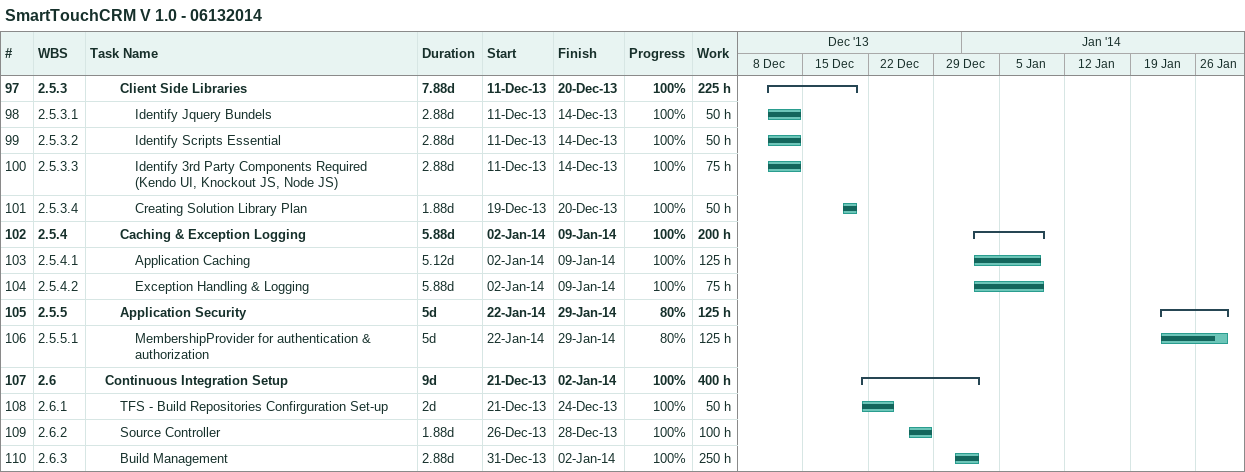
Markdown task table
SmartTouchCRM V 1.0 - 06132014

| ID | WBS | Task | Duration | Start | Finish | % complete | Work (h) |
|---|---|---|---|---|---|---|---|
| 97 | 2.5.3 | **Client Side Libraries** | 7.88d | 2013-12-11 | 2013-12-20 | 100 | 225 |
| 98 | 2.5.3.1 | Identify Jquery Bundels | 2.88d | 2013-12-11 | 2013-12-14 | 100 | 50 |
| 99 | 2.5.3.2 | Identify Scripts Essential | 2.88d | 2013-12-11 | 2013-12-14 | 100 | 50 |
| 100 | 2.5.3.3 | Identify 3rd Party Components Required (Kendo UI, Knockout JS, Node JS) | 2.88d | 2013-12-11 | 2013-12-14 | 100 | 75 |
| 101 | 2.5.3.4 | Creating Solution Library Plan | 1.88d | 2013-12-19 | 2013-12-20 | 100 | 50 |
| 102 | 2.5.4 | **Caching & Exception Logging** | 5.88d | 2014-01-02 | 2014-01-09 | 100 | 200 |
| 103 | 2.5.4.1 | Application Caching | 5.12d | 2014-01-02 | 2014-01-09 | 100 | 125 |
| 104 | 2.5.4.2 | Exception Handling & Logging | 5.88d | 2014-01-02 | 2014-01-09 | 100 | 75 |
| 105 | 2.5.5 | **Application Security** | 5d | 2014-01-22 | 2014-01-29 | 80 | 125 |
| 106 | 2.5.5.1 | MembershipProvider for authentication & authorization | 5d | 2014-01-22 | 2014-01-29 | 80 | 125 |
| 107 | 2.6 | **Continuous Integration Setup** | 9d | 2013-12-21 | 2014-01-02 | 100 | 400 |
| 108 | 2.6.1 | TFS - Build Repositories Confirguration Set-up | 2d | 2013-12-21 | 2013-12-24 | 100 | 50 |
| 109 | 2.6.2 | Source Controller | 1.88d | 2013-12-26 | 2013-12-28 | 100 | 100 |
| 110 | 2.6.3 | Build Management | 2.88d | 2013-12-31 | 2014-01-02 | 100 | 250 |
